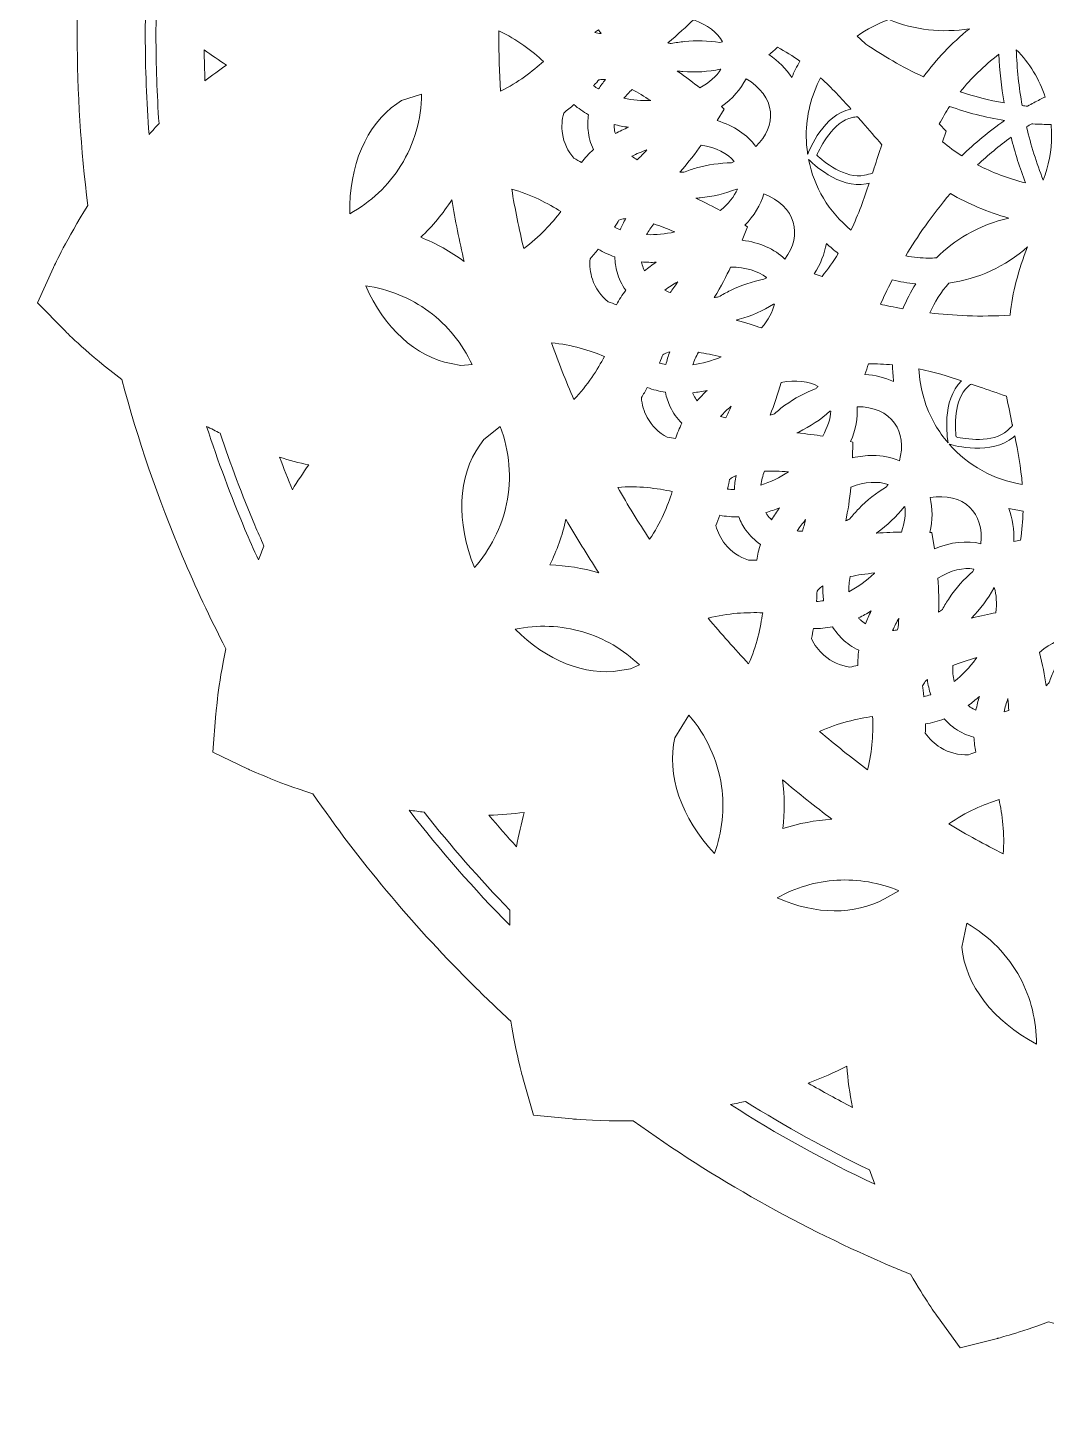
# Model space of a CAD drawing. Header units: millimetres. Extents: x 37 to 1687, y -819 to -120.
# Drawn here: x 832.9 to 949.2, y -819.5 to -660.2 of the extents above; entities that cross this region are included whole.
import ezdxf

# ---------------------------------------------------------------- set-up
doc = ezdxf.new("R2010")
doc.units = ezdxf.units.MM
doc.header["$MEASUREMENT"] = 0
doc.layers.add('Layer 1', color=7, linetype='Continuous')

msp = doc.modelspace()

# ---------------------------------------------------------------- linework, layer by layer
at = {"layer": 'Layer 1', "lineweight": 0}
for points, knots in [([(1147.78, -681.49), (1147.62, -681.14), (1146.16, -677.98), (1143.47, -673.84), (1143.82, -669.6), (1144, -665.3), (1144, -661.04), (1144, -654.55), (1143.59, -648.01), (1142.78, -641.61), (1145.2, -637.79), (1146.55, -634.88), (1146.7, -634.56), (1146.7, -634.56), (1148.55, -630.5), (1148.55, -630.5), (1148.55, -630.5), (1145.41, -627.32), (1145.41, -627.32), (1145.15, -627.05), (1142.72, -624.62), (1138.9, -621.72), (1137.08, -614.89), (1134.76, -608.11), (1131.99, -601.58), (1130.51, -598.07), (1128.83, -594.5), (1127.02, -590.99), (1127.88, -586.87), (1128.13, -583.91), (1128.15, -583.58), (1128.15, -583.58), (1128.49, -579.15), (1128.49, -579.15), (1128.49, -579.15), (1124.47, -577.23), (1124.47, -577.23), (1124.35, -577.18), (1121.46, -575.81), (1117.07, -574.39), (1111.82, -566.79), (1105.83, -559.6), (1099.26, -553.03), (1097.71, -551.48), (1096.09, -549.93), (1094.45, -548.42), (1093.83, -544.55), (1093.11, -542.04), (1093.08, -541.93), (1093.08, -541.93), (1091.87, -537.69), (1091.87, -537.69), (1091.87, -537.69), (1087.46, -537.25), (1087.46, -537.25), (1087.09, -537.21), (1085.08, -537.04), (1082.12, -537.04), (1081.59, -537.04), (1081.04, -537.04), (1080.49, -537.05), (1071.24, -530.38), (1061.22, -524.74), (1050.71, -520.3), (1050.11, -520.04), (1049.47, -519.78), (1048.79, -519.5), (1047.09, -516.55), (1045.77, -514.74), (1045.72, -514.67), (1045.72, -514.67), (1043.13, -511.11), (1043.13, -511.11), (1043.13, -511.11), (1038.86, -512.19), (1038.86, -512.19), (1038.77, -512.21), (1036.44, -512.8), (1033.02, -514.07), (1021.07, -510.68), (1008.65, -508.76), (996.11, -508.37), (993.7, -506.37), (991.98, -505.2), (991.79, -505.07), (991.79, -505.07), (988.15, -502.61), (988.15, -502.61), (988.15, -502.61), (984.51, -505.07), (984.51, -505.07), (984.3, -505.21), (982.38, -506.52), (979.77, -508.72), (967.3, -509.64), (955, -512.09), (943.2, -516), (940.16, -514.89), (938.04, -514.34), (937.81, -514.28), (937.81, -514.28), (933.54, -513.21), (933.54, -513.21), (933.54, -513.21), (930.95, -516.77), (930.95, -516.77), (930.79, -516.99), (929.35, -519), (927.56, -522.16), (916.62, -527.18), (906.27, -533.52), (896.8, -540.99), (896.37, -540.98), (895.99, -540.98), (895.63, -540.98), (892.49, -540.98), (890.37, -541.18), (890.28, -541.19), (890.28, -541.19), (885.88, -541.63), (885.88, -541.63), (885.88, -541.63), (884.67, -545.87), (884.67, -545.87), (884.63, -545.99), (883.83, -548.83), (883.19, -553.08), (875.08, -561.2), (867.9, -570.21), (861.83, -579.86), (857.69, -581.23), (855.04, -582.49), (854.93, -582.54), (854.93, -582.54), (850.91, -584.46), (850.91, -584.46), (850.91, -584.46), (851.25, -588.88), (851.25, -588.88), (851.26, -589.03), (851.52, -592.38), (852.54, -597.02), (851.78, -598.65), (851.12, -600.14), (850.51, -601.58), (846.88, -610.15), (844.04, -619.08), (842.05, -628.13), (838.49, -630.88), (836.25, -633.11), (836.01, -633.36), (836.01, -633.36), (832.87, -636.54), (832.87, -636.54), (832.87, -636.54), (834.72, -640.6), (834.72, -640.6), (834.88, -640.95), (836.36, -644.12), (839.03, -648.25), (838.68, -652.48), (838.5, -656.79), (838.5, -661.04), (838.5, -667.54), (838.91, -674.08), (839.72, -680.48), (837.29, -684.31), (835.95, -687.2), (835.8, -687.53), (835.8, -687.53), (833.95, -691.58), (833.95, -691.58), (833.95, -691.58), (837.08, -694.76), (837.08, -694.76), (837.35, -695.03), (839.76, -697.44), (843.6, -700.36), (845.42, -707.2), (847.74, -713.97), (850.51, -720.5), (851.99, -724.02), (853.67, -727.58), (855.48, -731.1), (854.59, -735.4), (854.36, -738.38), (854.35, -738.51), (854.35, -738.51), (854.01, -742.94), (854.01, -742.94), (854.01, -742.94), (858.03, -744.85), (858.03, -744.85), (858.15, -744.91), (861.02, -746.27), (865.43, -747.69), (870.68, -755.3), (876.67, -762.48), (883.24, -769.05), (884.78, -770.6), (886.4, -772.15), (888.05, -773.66), (888.65, -777.4), (889.34, -779.88), (889.42, -780.15), (889.42, -780.15), (890.63, -784.4), (890.63, -784.4), (890.63, -784.4), (895.03, -784.83), (895.03, -784.83), (895.25, -784.86), (897.29, -785.05), (900.38, -785.05), (900.91, -785.05), (901.46, -785.04), (902.01, -785.03), (911.26, -791.7), (921.28, -797.34), (931.79, -801.79), (932.38, -802.04), (933.02, -802.3), (933.71, -802.58), (935.35, -805.42), (936.64, -807.22), (936.78, -807.42), (936.78, -807.42), (939.37, -810.98), (939.37, -810.98), (939.37, -810.98), (943.64, -809.9), (943.64, -809.9), (943.74, -809.87), (946.08, -809.28), (949.48, -808.02), (961.43, -811.41), (973.85, -813.33), (986.39, -813.72), (988.79, -815.72), (990.52, -816.89), (990.71, -817.02), (990.71, -817.02), (994.35, -819.47), (994.35, -819.47), (994.35, -819.47), (997.99, -817.02), (997.99, -817.02), (998.21, -816.87), (1000.13, -815.56), (1002.74, -813.37), (1015.2, -812.45), (1027.5, -810), (1039.3, -806.08), (1042.44, -807.23), (1044.6, -807.78), (1044.69, -807.8), (1044.69, -807.8), (1048.96, -808.88), (1048.96, -808.88), (1048.96, -808.88), (1051.55, -805.32), (1051.55, -805.32), (1051.61, -805.23), (1053.11, -803.17), (1054.94, -799.92), (1065.89, -794.9), (1076.23, -788.57), (1085.71, -781.1), (1086.12, -781.1), (1086.51, -781.11), (1086.87, -781.11), (1090.03, -781.11), (1092.13, -780.9), (1092.22, -780.89), (1092.22, -780.89), (1096.62, -780.46), (1096.62, -780.46), (1096.62, -780.46), (1097.83, -776.21), (1097.83, -776.21), (1097.87, -776.09), (1098.67, -773.25), (1099.31, -769.01), (1107.42, -760.89), (1114.6, -751.88), (1120.67, -742.22), (1124.66, -740.9), (1127.28, -739.68), (1127.57, -739.54), (1127.57, -739.54), (1131.59, -737.63), (1131.59, -737.63), (1131.59, -737.63), (1131.26, -733.2), (1131.26, -733.2), (1131.24, -733.06), (1130.97, -729.66), (1129.96, -725.07), (1130.72, -723.44), (1131.38, -721.94), (1131.99, -720.5), (1135.62, -711.93), (1138.46, -703), (1140.45, -693.96), (1144.03, -691.2), (1146.25, -688.97), (1146.49, -688.72), (1146.49, -688.72), (1149.63, -685.55), (1149.63, -685.55), (1149.63, -685.55), (1147.78, -681.49), (1147.78, -681.49)], [0, 0, 0, 0, 1, 1, 1, 2, 2, 2, 3, 3, 3, 4, 4, 4, 5, 5, 5, 6, 6, 6, 7, 7, 7, 8, 8, 8, 9, 9, 9, 10, 10, 10, 11, 11, 11, 12, 12, 12, 13, 13, 13, 14, 14, 14, 15, 15, 15, 16, 16, 16, 17, 17, 17, 18, 18, 18, 19, 19, 19, 20, 20, 20, 21, 21, 21, 22, 22, 22, 23, 23, 23, 24, 24, 24, 25, 25, 25, 26, 26, 26, 27, 27, 27, 28, 28, 28, 29, 29, 29, 30, 30, 30, 31, 31, 31, 32, 32, 32, 33, 33, 33, 34, 34, 34, 35, 35, 35, 36, 36, 36, 37, 37, 37, 38, 38, 38, 39, 39, 39, 40, 40, 40, 41, 41, 41, 42, 42, 42, 43, 43, 43, 44, 44, 44, 45, 45, 45, 46, 46, 46, 47, 47, 47, 48, 48, 48, 49, 49, 49, 50, 50, 50, 51, 51, 51, 52, 52, 52, 53, 53, 53, 54, 54, 54, 55, 55, 55, 56, 56, 56, 57, 57, 57, 58, 58, 58, 59, 59, 59, 60, 60, 60, 61, 61, 61, 62, 62, 62, 63, 63, 63, 64, 64, 64, 65, 65, 65, 66, 66, 66, 67, 67, 67, 68, 68, 68, 69, 69, 69, 70, 70, 70, 71, 71, 71, 72, 72, 72, 73, 73, 73, 74, 74, 74, 75, 75, 75, 76, 76, 76, 77, 77, 77, 78, 78, 78, 79, 79, 79, 80, 80, 80, 81, 81, 81, 82, 82, 82, 83, 83, 83, 84, 84, 84, 85, 85, 85, 86, 86, 86, 87, 87, 87, 88, 88, 88, 89, 89, 89, 90, 90, 90, 91, 91, 91, 92, 92, 92, 93, 93, 93, 94, 94, 94, 95, 95, 95, 96, 96, 96, 97, 97, 97, 98, 98, 98, 99, 99, 99, 100, 100, 100, 101, 101, 101, 102, 102, 102, 103, 103, 103, 104, 104, 104, 104]), ([(846.71, -672.36), (846.43, -668.6), (846.28, -664.8), (846.28, -661.04), (846.28, -659.57), (846.3, -658.06), (846.35, -656.56), (846.74, -656.99), (847.14, -657.41), (847.54, -657.82), (847.51, -658.9), (847.5, -659.99), (847.5, -661.04), (847.5, -664.39), (847.62, -667.77), (847.85, -671.11), (847.47, -671.51), (847.09, -671.93), (846.71, -672.36)], [0, 0, 0, 0, 1, 1, 1, 2, 2, 2, 3, 3, 3, 4, 4, 4, 5, 5, 5, 6, 6, 6, 6]), ([(908.91, -659.24), (910.5, -659.83), (911.68, -660.72), (912.24, -661.75), (912.13, -661.78), (912.02, -661.81), (911.91, -661.84), (910.59, -661.63), (909.23, -661.59), (907.86, -661.73), (907.37, -661.78), (906.86, -661.85), (906.35, -661.96), (906.22, -661.93), (906.1, -661.91), (905.97, -661.88), (907.13, -660.95), (908.16, -659.98), (908.91, -659.24)], [0, 0, 0, 0, 1, 1, 1, 2, 2, 2, 3, 3, 3, 4, 4, 4, 5, 5, 5, 6, 6, 6, 6]), ([(928.59, -662.02), (928.27, -661.72), (927.94, -661.42), (927.6, -661.11), (928.72, -660.31), (929.93, -659.67), (931.23, -659.23), (934.13, -660.42), (937.33, -660.77), (940.42, -660.27), (938.36, -661.95), (936.63, -663.78), (935.18, -665.77), (932.72, -664.62), (930.5, -663.31), (928.59, -662.02)], [0, 0, 0, 0, 1, 1, 1, 2, 2, 2, 3, 3, 3, 4, 4, 4, 5, 5, 5, 5]), ([(886.87, -667.4), (886.74, -665.26), (886.67, -663.12), (886.67, -661.04), (886.67, -660.87), (886.67, -660.69), (886.67, -660.51), (888.73, -661.47), (890.51, -662.86), (891.76, -664), (890.56, -665.1), (888.85, -666.44), (886.87, -667.4)], [0, 0, 0, 0, 1, 1, 1, 2, 2, 2, 3, 3, 3, 4, 4, 4, 4]), ([(897.62, -660.71), (897.75, -660.61), (897.89, -660.51), (898.04, -660.41), (898.14, -660.55), (898.25, -660.68), (898.36, -660.81), (898.11, -660.8), (897.87, -660.76), (897.62, -660.71)], [0, 0, 0, 0, 1, 1, 1, 2, 2, 2, 3, 3, 3, 3]), ([(853.01, -662.66), (853.85, -663.29), (854.7, -663.88), (855.55, -664.42), (854.73, -664.98), (853.91, -665.58), (853.1, -666.23), (853.05, -665.03), (853.02, -663.84), (853.01, -662.66)], [0, 0, 0, 0, 1, 1, 1, 2, 2, 2, 3, 3, 3, 3]), ([(920.14, -665.84), (919.48, -664.85), (918.6, -663.97), (917.53, -663.23), (917.88, -662.96), (918.21, -662.67), (918.51, -662.37), (919.4, -662.86), (920.24, -663.39), (921.06, -663.98), (920.72, -664.58), (920.41, -665.2), (920.14, -665.84)], [0, 0, 0, 0, 1, 1, 1, 2, 2, 2, 3, 3, 3, 4, 4, 4, 4]), ([(946.46, -669.05), (946.08, -666.96), (945.86, -664.83), (945.78, -662.66), (947.3, -664.2), (948.43, -666.05), (949.1, -668.07), (948.9, -668.17), (948.69, -668.26), (948.49, -668.36), (948.01, -668.6), (947.54, -668.85), (947.08, -669.11), (946.87, -669.1), (946.66, -669.07), (946.46, -669.05)], [0, 0, 0, 0, 1, 1, 1, 2, 2, 2, 3, 3, 3, 4, 4, 4, 5, 5, 5, 5]), ([(944.38, -668.75), (942.65, -668.44), (940.98, -668), (939.39, -667.46), (940.61, -665.93), (942.06, -664.53), (943.8, -663.18), (943.88, -665.07), (944.08, -666.92), (944.38, -668.75)], [0, 0, 0, 0, 1, 1, 1, 2, 2, 2, 3, 3, 3, 3]), ([(907.05, -665.1), (907.27, -665.12), (907.48, -665.14), (907.69, -665.16), (909.15, -665.27), (910.59, -665.18), (911.97, -664.89), (911.99, -664.89), (912.02, -664.9), (912.04, -664.9), (911.53, -665.69), (910.69, -666.42), (909.62, -667.02), (908.95, -666.48), (908.06, -665.79), (907.05, -665.1)], [0, 0, 0, 0, 1, 1, 1, 2, 2, 2, 3, 3, 3, 4, 4, 4, 5, 5, 5, 5]), ([(898.1, -666.11), (898.17, -666.1), (898.24, -666.09), (898.31, -666.08), (898.47, -666.05), (898.65, -666.05), (898.86, -666.08), (898.56, -666.42), (898.3, -666.78), (898.06, -667.15), (897.86, -667.03), (897.67, -666.91), (897.5, -666.78), (897.77, -666.5), (897.97, -666.26), (898.1, -666.11)], [0, 0, 0, 0, 1, 1, 1, 2, 2, 2, 3, 3, 3, 4, 4, 4, 5, 5, 5, 5]), ([(900.95, -668.22), (901.22, -667.87), (901.55, -667.53), (901.91, -667.21), (902.57, -667.57), (903.28, -668), (904.02, -668.48), (902.97, -668.51), (901.93, -668.42), (900.95, -668.22)], [0, 0, 0, 0, 1, 1, 1, 2, 2, 2, 3, 3, 3, 3]), ([(912.41, -669.44), (912.41, -669.44), (912.1, -669.16), (912.1, -669.16), (913.36, -668.26), (914.32, -667.18), (914.91, -665.98), (916.53, -666.92), (917.54, -668.28), (917.69, -669.76), (917.83, -671.14), (917.24, -672.53), (916.02, -673.73), (915.05, -672.38), (913.52, -671.35), (911.61, -670.76), (911.61, -670.76), (912.41, -669.44), (912.41, -669.44)], [0, 0, 0, 0, 1, 1, 1, 2, 2, 2, 3, 3, 3, 4, 4, 4, 5, 5, 5, 6, 6, 6, 6]), ([(921.95, -674.61), (921.85, -673.91), (921.79, -673.19), (921.79, -672.47), (921.79, -670.17), (922.35, -667.91), (923.43, -665.89), (924.71, -667.04), (925.82, -668.23), (926.88, -669.43), (926.87, -669.43), (926.86, -669.43), (926.85, -669.44), (926.85, -669.44), (926.85, -669.44), (926.85, -669.44), (923.82, -670.07), (922.16, -674.06), (921.95, -674.61)], [0, 0, 0, 0, 1, 1, 1, 2, 2, 2, 3, 3, 3, 4, 4, 4, 5, 5, 5, 6, 6, 6, 6]), ([(875.02, -668.84), (875.02, -668.84), (875.55, -668.48), (875.55, -668.48), (875.55, -668.48), (877.85, -667.73), (877.85, -667.73), (877.82, -670.59), (876.99, -673.46), (875.49, -675.88), (874.07, -678.17), (872.01, -680.11), (869.63, -681.41), (869.52, -675.98), (871.55, -671.21), (875.02, -668.84)], [0, 0, 0, 0, 1, 1, 1, 2, 2, 2, 3, 3, 3, 4, 4, 4, 5, 5, 5, 5]), ([(894.08, -669.9), (894.47, -669.59), (894.86, -669.27), (895.25, -668.94), (895.74, -669.36), (896.3, -669.75), (896.92, -670.09), (896.82, -670.68), (896.8, -671.28), (896.86, -671.87), (896.94, -672.62), (897.14, -673.36), (897.47, -674.06), (896.96, -674.54), (896.51, -675.04), (896.13, -675.57), (895.83, -675.39), (895.53, -675.22), (895.25, -675.07), (894.55, -674.27), (894.1, -673.3), (893.94, -672.25), (893.82, -671.46), (893.87, -670.66), (894.08, -669.9)], [0, 0, 0, 0, 1, 1, 1, 2, 2, 2, 3, 3, 3, 4, 4, 4, 5, 5, 5, 6, 6, 6, 7, 7, 7, 8, 8, 8, 8]), ([(929.55, -676.18), (929.55, -676.18), (929.47, -676.43), (929.47, -676.43), (929.44, -676.5), (929.42, -676.58), (929.39, -676.65), (929.39, -676.65), (929.36, -676.76), (929.36, -676.76), (929.07, -676.86), (928.76, -676.95), (928.44, -677.01), (926.22, -677.48), (923.75, -675.41), (922.99, -674.72), (923.41, -673.77), (924.84, -670.88), (927.06, -670.41), (927.25, -670.37), (927.45, -670.34), (927.65, -670.32), (927.85, -670.55), (928.05, -670.78), (928.25, -671.02), (928.95, -671.83), (929.68, -672.67), (930.44, -673.52), (930.12, -674.42), (929.83, -675.31), (929.55, -676.18), (929.55, -676.18), (929.55, -676.18), (929.55, -676.18)], [0, 0, 0, 0, 1, 1, 1, 2, 2, 2, 3, 3, 3, 4, 4, 4, 5, 5, 5, 6, 6, 6, 7, 7, 7, 8, 8, 8, 9, 9, 9, 10, 10, 10, 11, 11, 11, 11]), ([(936.99, -671.15), (937.36, -670.45), (937.75, -669.79), (938.17, -669.14), (940.15, -669.84), (942.25, -670.4), (944.45, -670.76), (942.66, -671.99), (941.03, -673.36), (939.55, -674.79), (938.79, -674.3), (938.05, -673.76), (937.34, -673.18), (937.34, -673.18), (937.79, -671.98), (937.79, -671.98), (937.79, -671.98), (936.99, -671.15), (936.99, -671.15)], [0, 0, 0, 0, 1, 1, 1, 2, 2, 2, 3, 3, 3, 4, 4, 4, 5, 5, 5, 6, 6, 6, 6]), ([(899.98, -672.25), (899.92, -672.02), (899.87, -671.79), (899.85, -671.56), (899.84, -671.44), (899.83, -671.32), (899.83, -671.2), (900.37, -671.34), (900.91, -671.45), (901.48, -671.52), (900.96, -671.74), (900.46, -671.98), (899.98, -672.25)], [0, 0, 0, 0, 1, 1, 1, 2, 2, 2, 3, 3, 3, 4, 4, 4, 4]), ([(946.96, -671.49), (947.16, -671.37), (947.36, -671.24), (947.56, -671.12), (947.6, -671.13), (947.65, -671.13), (947.69, -671.14), (948.38, -671.18), (949.07, -671.2), (949.75, -671.2), (949.79, -671.62), (949.81, -672.04), (949.81, -672.47), (949.81, -674.23), (949.49, -675.94), (948.85, -677.56), (948.09, -675.6), (947.45, -673.57), (946.96, -671.49)], [0, 0, 0, 0, 1, 1, 1, 2, 2, 2, 3, 3, 3, 4, 4, 4, 5, 5, 5, 6, 6, 6, 6]), ([(907.35, -676.66), (908.33, -675.54), (909.18, -674.42), (909.79, -673.56), (911.48, -673.85), (912.81, -674.52), (913.55, -675.45), (913.45, -675.5), (913.35, -675.54), (913.25, -675.59), (911.91, -675.61), (910.57, -675.81), (909.24, -676.18), (908.76, -676.32), (908.28, -676.48), (907.79, -676.67), (907.64, -676.67), (907.5, -676.66), (907.35, -676.66)], [0, 0, 0, 0, 1, 1, 1, 2, 2, 2, 3, 3, 3, 4, 4, 4, 5, 5, 5, 6, 6, 6, 6]), ([(945.19, -672.67), (945.64, -674.45), (946.19, -676.18), (946.84, -677.88), (944.82, -677.36), (943.02, -676.69), (941.36, -675.83), (942.54, -674.72), (943.82, -673.65), (945.19, -672.67)], [0, 0, 0, 0, 1, 1, 1, 2, 2, 2, 3, 3, 3, 3]), ([(903.59, -674.11), (903.2, -674.53), (902.83, -674.91), (902.46, -675.25), (902.25, -675.12), (902.05, -674.98), (901.86, -674.84), (902.41, -674.55), (902.99, -674.31), (903.59, -674.11)], [0, 0, 0, 0, 1, 1, 1, 2, 2, 2, 3, 3, 3, 3]), ([(922.06, -675.21), (922.35, -675.5), (925.54, -678.65), (928.65, -677.99), (928.76, -677.97), (928.87, -677.94), (928.98, -677.91), (928.4, -679.67), (927.76, -681.47), (926.9, -683.28), (924.36, -681.19), (922.68, -678.36), (922.06, -675.21)], [0, 0, 0, 0, 1, 1, 1, 2, 2, 2, 3, 3, 3, 4, 4, 4, 4]), ([(893.77, -681.16), (892.77, -682.46), (891.31, -684.08), (889.51, -685.38), (888.98, -683.14), (888.52, -680.87), (888.14, -678.6), (890.34, -679.19), (892.33, -680.25), (893.77, -681.16)], [0, 0, 0, 0, 1, 1, 1, 2, 2, 2, 3, 3, 3, 3]), ([(913.92, -678.59), (913.56, -679.44), (912.89, -680.29), (911.96, -681.05), (911.22, -680.64), (910.26, -680.14), (909.17, -679.64), (909.34, -679.62), (909.51, -679.61), (909.67, -679.59), (911.13, -679.45), (912.53, -679.11), (913.84, -678.58), (913.87, -678.59), (913.89, -678.59), (913.92, -678.59)], [0, 0, 0, 0, 1, 1, 1, 2, 2, 2, 3, 3, 3, 4, 4, 4, 5, 5, 5, 5]), ([(881.29, -679.81), (881.69, -682.17), (882.16, -684.53), (882.71, -686.85), (881.17, -685.73), (879.5, -684.8), (877.75, -684.1), (879.09, -682.83), (880.28, -681.39), (881.29, -679.81)], [0, 0, 0, 0, 1, 1, 1, 2, 2, 2, 3, 3, 3, 3]), ([(914.76, -682.73), (915.83, -681.64), (916.57, -680.42), (916.93, -679.15), (918.69, -679.8), (919.91, -680.96), (920.31, -682.38), (920.69, -683.72), (920.36, -685.2), (919.36, -686.6), (918.16, -685.43), (916.47, -684.68), (914.48, -684.44), (914.48, -684.44), (915.06, -682.92), (915.06, -682.92), (915.06, -682.92), (914.76, -682.73), (914.76, -682.73)], [0, 0, 0, 0, 1, 1, 1, 2, 2, 2, 3, 3, 3, 4, 4, 4, 5, 5, 5, 6, 6, 6, 6]), ([(938.25, -679.11), (940.29, -680.28), (942.5, -681.21), (944.94, -681.9), (943.26, -682.28), (941.66, -682.9), (940.15, -683.77), (938.88, -684.51), (937.7, -685.41), (936.66, -686.45), (936.34, -686.47), (936.07, -686.48), (935.8, -686.48), (934.91, -686.48), (934.03, -686.39), (933.15, -686.22), (934.45, -684.05), (936.15, -681.56), (938.25, -679.11)], [0, 0, 0, 0, 1, 1, 1, 2, 2, 2, 3, 3, 3, 4, 4, 4, 5, 5, 5, 6, 6, 6, 6]), ([(900.53, -683.23), (900.3, -683.15), (900.08, -683.06), (899.87, -682.95), (900.11, -682.59), (900.28, -682.31), (900.39, -682.13), (900.46, -682.1), (900.52, -682.08), (900.59, -682.06), (900.75, -682), (900.95, -681.97), (901.18, -681.96), (900.93, -682.37), (900.71, -682.8), (900.53, -683.23)], [0, 0, 0, 0, 1, 1, 1, 2, 2, 2, 3, 3, 3, 4, 4, 4, 5, 5, 5, 5]), ([(903.55, -683.79), (903.78, -683.37), (904.05, -682.96), (904.38, -682.57), (905.12, -682.81), (905.92, -683.12), (906.76, -683.49), (905.69, -683.73), (904.6, -683.83), (903.55, -683.79)], [0, 0, 0, 0, 1, 1, 1, 2, 2, 2, 3, 3, 3, 3]), ([(922.71, -688.29), (923.42, -687.17), (923.88, -685.98), (924.09, -684.79), (924.52, -685.2), (924.97, -685.59), (925.44, -685.95), (924.88, -686.87), (924.27, -687.73), (923.6, -688.56), (923.31, -688.46), (923.01, -688.37), (922.71, -688.29)], [0, 0, 0, 0, 1, 1, 1, 2, 2, 2, 3, 3, 3, 4, 4, 4, 4]), ([(897.36, -688.89), (897.11, -688.14), (897.01, -687.33), (897.09, -686.55), (897.41, -686.2), (897.72, -685.84), (898.02, -685.46), (898.6, -685.8), (899.23, -686.09), (899.92, -686.33), (899.93, -686.93), (900.01, -687.51), (900.17, -688.08), (900.38, -688.81), (900.71, -689.51), (901.16, -690.15), (900.75, -690.68), (900.4, -691.24), (900.12, -691.81), (899.8, -691.69), (899.48, -691.57), (899.17, -691.47), (898.33, -690.8), (897.7, -689.91), (897.36, -688.89)], [0, 0, 0, 0, 1, 1, 1, 2, 2, 2, 3, 3, 3, 4, 4, 4, 5, 5, 5, 6, 6, 6, 7, 7, 7, 8, 8, 8, 8]), ([(945.07, -692.99), (941.66, -693.22), (938.5, -693.04), (935.9, -692.73), (936.46, -691.49), (937.19, -690.35), (938.08, -689.32), (941.4, -688.87), (944.55, -687.43), (947.07, -685.2), (946.01, -687.85), (945.35, -690.41), (945.07, -692.99)], [0, 0, 0, 0, 1, 1, 1, 2, 2, 2, 3, 3, 3, 4, 4, 4, 4]), ([(904.66, -686.95), (904.19, -687.25), (903.74, -687.58), (903.32, -687.93), (903.21, -687.71), (903.13, -687.49), (903.06, -687.26), (903.03, -687.15), (903, -687.04), (902.98, -686.92), (903.53, -686.96), (904.09, -686.97), (904.66, -686.95)], [0, 0, 0, 0, 1, 1, 1, 2, 2, 2, 3, 3, 3, 4, 4, 4, 4]), ([(913.15, -687.51), (914.89, -687.51), (916.32, -687.93), (917.23, -688.71), (917.14, -688.78), (917.05, -688.84), (916.95, -688.9), (915.65, -689.15), (914.35, -689.58), (913.12, -690.18), (912.67, -690.4), (912.21, -690.64), (911.77, -690.91), (911.61, -690.94), (911.44, -690.96), (911.28, -690.98), (912.05, -689.72), (912.69, -688.47), (913.15, -687.51)], [0, 0, 0, 0, 1, 1, 1, 2, 2, 2, 3, 3, 3, 4, 4, 4, 5, 5, 5, 6, 6, 6, 6]), ([(871.46, -689.64), (874.05, -690), (876.6, -691.03), (878.69, -692.58), (880.83, -694.17), (882.52, -696.25), (883.61, -698.64), (883.61, -698.64), (882.32, -698.74), (882.32, -698.74), (882.32, -698.74), (881.22, -698.53), (881.22, -698.53), (877.18, -697.76), (873.57, -694.46), (871.46, -689.64)], [0, 0, 0, 0, 1, 1, 1, 2, 2, 2, 3, 3, 3, 4, 4, 4, 5, 5, 5, 5]), ([(905.63, -690.14), (906.09, -689.79), (906.58, -689.47), (907.1, -689.18), (906.81, -689.63), (906.52, -690.05), (906.23, -690.42), (906.02, -690.33), (905.82, -690.24), (905.63, -690.14)], [0, 0, 0, 0, 1, 1, 1, 2, 2, 2, 3, 3, 3, 3]), ([(932.84, -692.28), (931.77, -692.08), (930.89, -691.89), (930.27, -691.74), (930.57, -691.08), (931.02, -690.11), (931.62, -688.96), (932.49, -689.17), (933.38, -689.33), (934.29, -689.41), (933.72, -690.32), (933.23, -691.28), (932.84, -692.28)], [0, 0, 0, 0, 1, 1, 1, 2, 2, 2, 3, 3, 3, 4, 4, 4, 4]), ([(913.78, -693.56), (913.9, -693.53), (914.01, -693.5), (914.13, -693.46), (915.54, -693.07), (916.86, -692.49), (918.06, -691.75), (918.09, -691.74), (918.12, -691.74), (918.15, -691.73), (917.95, -692.62), (917.45, -693.56), (916.69, -694.45), (915.92, -694.19), (914.91, -693.86), (913.78, -693.56)], [0, 0, 0, 0, 1, 1, 1, 2, 2, 2, 3, 3, 3, 4, 4, 4, 5, 5, 5, 5]), ([(895.24, -702.63), (894.32, -700.51), (893.47, -698.34), (892.69, -696.16), (894.98, -696.36), (897.15, -697.06), (898.73, -697.71), (897.96, -699.17), (896.8, -701.04), (895.24, -702.63)], [0, 0, 0, 0, 1, 1, 1, 2, 2, 2, 3, 3, 3, 3]), ([(905.41, -697.51), (905.48, -697.47), (905.55, -697.43), (905.61, -697.4), (905.77, -697.31), (905.97, -697.24), (906.21, -697.19), (906.01, -697.67), (905.86, -698.16), (905.76, -698.65), (905.5, -698.6), (905.25, -698.54), (905.02, -698.48), (905.2, -698.05), (905.34, -697.72), (905.41, -697.51)], [0, 0, 0, 0, 1, 1, 1, 2, 2, 2, 3, 3, 3, 4, 4, 4, 5, 5, 5, 5]), ([(908.83, -698.67), (908.98, -698.2), (909.2, -697.72), (909.48, -697.24), (910.27, -697.36), (911.15, -697.54), (912.07, -697.77), (911.01, -698.21), (909.91, -698.52), (908.83, -698.67)], [0, 0, 0, 0, 1, 1, 1, 2, 2, 2, 3, 3, 3, 3]), ([(928.48, -699.76), (928.64, -699.36), (928.78, -698.96), (928.89, -698.56), (929.82, -698.55), (930.73, -698.58), (931.65, -698.67), (931.65, -699.31), (931.7, -699.95), (931.77, -700.59), (930.78, -700.13), (929.66, -699.85), (928.48, -699.76)], [0, 0, 0, 0, 1, 1, 1, 2, 2, 2, 3, 3, 3, 4, 4, 4, 4]), ([(939.53, -700.49), (937.21, -702.69), (937.93, -707.2), (937.97, -707.39), (937.97, -707.39), (938, -707.59), (938, -707.59), (937.45, -706.95), (936.95, -706.26), (936.52, -705.51), (935.4, -703.56), (934.76, -701.37), (934.66, -699.12), (936.38, -699.48), (937.98, -699.97), (939.53, -700.49)], [0, 0, 0, 0, 1, 1, 1, 2, 2, 2, 3, 3, 3, 4, 4, 4, 5, 5, 5, 5]), ([(918.91, -700.68), (920.62, -700.36), (922.12, -700.53), (923.14, -701.14), (923.07, -701.22), (922.99, -701.29), (922.92, -701.37), (921.67, -701.84), (920.48, -702.49), (919.36, -703.29), (918.95, -703.58), (918.55, -703.91), (918.16, -704.25), (918, -704.3), (917.83, -704.36), (917.67, -704.41), (918.12, -703.27), (918.54, -702.02), (918.91, -700.68)], [0, 0, 0, 0, 1, 1, 1, 2, 2, 2, 3, 3, 3, 4, 4, 4, 5, 5, 5, 6, 6, 6, 6]), ([(940.28, -701.15), (940.39, -701.05), (940.51, -700.95), (940.62, -700.86), (940.93, -700.97), (941.23, -701.07), (941.53, -701.18), (942.54, -701.53), (943.59, -701.9), (944.68, -702.25), (944.88, -703.37), (945.11, -704.45), (945.33, -705.49), (945.34, -705.52), (945.35, -705.56), (945.35, -705.59), (945.18, -705.79), (944.99, -705.98), (944.78, -706.17), (943.09, -707.68), (939.92, -707.13), (938.91, -706.91), (938.8, -705.88), (938.59, -702.66), (940.28, -701.15)], [0, 0, 0, 0, 1, 1, 1, 2, 2, 2, 3, 3, 3, 4, 4, 4, 5, 5, 5, 6, 6, 6, 7, 7, 7, 8, 8, 8, 8]), ([(903.63, -701.26), (904.27, -701.51), (904.96, -701.69), (905.7, -701.8), (905.81, -702.39), (906, -702.95), (906.25, -703.47), (906.58, -704.16), (907.03, -704.79), (907.58, -705.34), (907.28, -705.92), (907.05, -706.51), (906.87, -707.1), (906.54, -707.04), (906.21, -706.98), (905.89, -706.93), (904.93, -706.42), (904.14, -705.65), (903.62, -704.69), (903.24, -703.99), (903.01, -703.21), (902.95, -702.42), (903.18, -702.05), (903.41, -701.66), (903.63, -701.26)], [0, 0, 0, 0, 1, 1, 1, 2, 2, 2, 3, 3, 3, 4, 4, 4, 5, 5, 5, 6, 6, 6, 7, 7, 7, 8, 8, 8, 8]), ([(910.47, -701.59), (910.07, -701.97), (909.68, -702.37), (909.32, -702.78), (909.18, -702.59), (909.05, -702.38), (908.95, -702.16), (908.9, -702.06), (908.86, -701.96), (908.82, -701.86), (909.37, -701.8), (909.92, -701.71), (910.47, -701.59)], [0, 0, 0, 0, 1, 1, 1, 2, 2, 2, 3, 3, 3, 4, 4, 4, 4]), ([(913.21, -703.41), (913.01, -703.88), (912.8, -704.32), (912.59, -704.71), (912.38, -704.67), (912.18, -704.62), (911.99, -704.56), (912.37, -704.15), (912.77, -703.77), (913.21, -703.41)], [0, 0, 0, 0, 1, 1, 1, 2, 2, 2, 3, 3, 3, 3]), ([(920.72, -706.45), (920.79, -706.41), (920.86, -706.38), (920.93, -706.35), (922.24, -705.71), (923.44, -704.92), (924.49, -703.98), (924.52, -703.97), (924.56, -703.96), (924.59, -703.95), (924.55, -704.83), (924.23, -705.82), (923.67, -706.82), (922.88, -706.69), (921.86, -706.55), (920.72, -706.45)], [0, 0, 0, 0, 1, 1, 1, 2, 2, 2, 3, 3, 3, 4, 4, 4, 5, 5, 5, 5]), ([(929.36, -709.02), (928.63, -709.02), (927.87, -709.11), (927.09, -709.29), (927.09, -709.29), (927.12, -707.49), (927.12, -707.49), (927.12, -707.49), (926.86, -707.44), (926.86, -707.44), (927.44, -706.09), (927.7, -704.73), (927.6, -703.45), (929.5, -703.46), (931.01, -704.12), (931.88, -705.33), (932.7, -706.47), (932.89, -707.98), (932.43, -709.64), (931.51, -709.23), (930.47, -709.02), (929.36, -709.02)], [0, 0, 0, 0, 1, 1, 1, 2, 2, 2, 3, 3, 3, 4, 4, 4, 5, 5, 5, 6, 6, 6, 7, 7, 7, 7]), ([(859.21, -720.96), (858.67, -719.78), (858.15, -718.61), (857.67, -717.47), (856.05, -713.63), (854.58, -709.68), (853.28, -705.7), (853.8, -705.97), (854.32, -706.23), (854.83, -706.48), (856.02, -710.04), (857.35, -713.57), (858.8, -717), (859.11, -717.74), (859.46, -718.53), (859.84, -719.39), (859.62, -719.91), (859.41, -720.43), (859.21, -720.96)], [0, 0, 0, 0, 1, 1, 1, 2, 2, 2, 3, 3, 3, 4, 4, 4, 5, 5, 5, 6, 6, 6, 6]), ([(884.51, -707.83), (884.51, -707.83), (884.94, -707.22), (884.94, -707.22), (884.94, -707.22), (886.83, -705.73), (886.83, -705.73), (887.91, -708.53), (888.16, -711.65), (887.55, -714.57), (886.99, -717.24), (885.7, -719.79), (883.88, -721.84), (881.76, -716.66), (881.98, -711.35), (884.51, -707.83)], [0, 0, 0, 0, 1, 1, 1, 2, 2, 2, 3, 3, 3, 4, 4, 4, 5, 5, 5, 5]), ([(938.13, -707.74), (938.13, -707.74), (938.32, -707.79), (938.32, -707.79), (938.51, -707.85), (943.02, -709.09), (945.45, -706.92), (945.5, -706.87), (945.55, -706.82), (945.6, -706.77), (945.97, -708.55), (946.31, -710.38), (946.47, -712.34), (943.23, -711.82), (940.27, -710.17), (938.13, -707.74)], [0, 0, 0, 0, 1, 1, 1, 2, 2, 2, 3, 3, 3, 4, 4, 4, 5, 5, 5, 5]), ([(863.08, -712.96), (862.58, -711.72), (862.09, -710.47), (861.62, -709.22), (862.74, -709.57), (863.85, -709.87), (864.95, -710.11), (864.3, -711.01), (863.68, -711.97), (863.08, -712.96)], [0, 0, 0, 0, 1, 1, 1, 2, 2, 2, 3, 3, 3, 3]), ([(913.23, -711.63), (913.37, -711.52), (913.56, -711.41), (913.79, -711.32), (913.67, -711.86), (913.6, -712.39), (913.58, -712.92), (913.31, -712.92), (913.05, -712.9), (912.8, -712.87), (912.92, -712.38), (912.99, -712.01), (913.03, -711.79), (913.1, -711.74), (913.16, -711.68), (913.23, -711.63)], [0, 0, 0, 0, 1, 1, 1, 2, 2, 2, 3, 3, 3, 4, 4, 4, 5, 5, 5, 5]), ([(916.61, -712.41), (916.68, -711.89), (916.82, -711.35), (917.03, -710.81), (917.86, -710.79), (918.78, -710.82), (919.76, -710.89), (918.77, -711.54), (917.69, -712.06), (916.61, -712.41)], [0, 0, 0, 0, 1, 1, 1, 2, 2, 2, 3, 3, 3, 3]), ([(927.79, -715.12), (927.44, -715.47), (927.1, -715.86), (926.78, -716.26), (926.62, -716.35), (926.46, -716.43), (926.3, -716.51), (926.55, -715.32), (926.75, -714.03), (926.88, -712.64), (928.51, -712.03), (930.01, -711.93), (931.13, -712.35), (931.07, -712.44), (931.01, -712.52), (930.95, -712.61), (929.81, -713.29), (928.74, -714.13), (927.79, -715.12)], [0, 0, 0, 0, 1, 1, 1, 2, 2, 2, 3, 3, 3, 4, 4, 4, 5, 5, 5, 6, 6, 6, 6]), ([(903.9, -718.6), (902.62, -716.67), (901.4, -714.68), (900.25, -712.67), (902.55, -712.47), (904.81, -712.78), (906.49, -713.15), (905.98, -714.72), (905.16, -716.76), (903.9, -718.6)], [0, 0, 0, 0, 1, 1, 1, 2, 2, 2, 3, 3, 3, 3]), ([(935.93, -713.84), (937.78, -713.53), (939.41, -713.92), (940.47, -714.96), (941.48, -715.93), (941.92, -717.39), (941.75, -719.11), (940.13, -718.71), (938.29, -718.91), (936.45, -719.7), (936.45, -719.69), (936.45, -719.69), (936.45, -719.68), (936.45, -719.68), (936.15, -717.84), (936.15, -717.84), (936.15, -717.84), (935.91, -717.83), (935.91, -717.83), (936.23, -716.42), (936.24, -715.06), (935.93, -713.84)], [0, 0, 0, 0, 1, 1, 1, 2, 2, 2, 3, 3, 3, 4, 4, 4, 5, 5, 5, 6, 6, 6, 7, 7, 7, 7]), ([(918.74, -715), (918.41, -715.45), (918.1, -715.9), (917.82, -716.37), (917.64, -716.2), (917.48, -716.01), (917.34, -715.82), (917.34, -715.82), (917.34, -715.82), (917.34, -715.82), (917.28, -715.73), (917.22, -715.64), (917.16, -715.55), (917.69, -715.4), (918.22, -715.22), (918.74, -715)], [0, 0, 0, 0, 1, 1, 1, 2, 2, 2, 3, 3, 3, 4, 4, 4, 5, 5, 5, 5]), ([(932.67, -717.77), (931.89, -717.78), (930.89, -717.82), (929.79, -717.91), (929.81, -717.89), (929.84, -717.88), (929.86, -717.86), (931.05, -717), (932.09, -716.01), (932.96, -714.9), (932.99, -714.89), (933.02, -714.87), (933.05, -714.86), (933.16, -715.71), (933.03, -716.72), (932.67, -717.77)], [0, 0, 0, 0, 1, 1, 1, 2, 2, 2, 3, 3, 3, 4, 4, 4, 5, 5, 5, 5]), ([(944.92, -715.09), (945.46, -715.21), (946.01, -715.31), (946.56, -715.38), (946.53, -716.5), (946.44, -717.59), (946.27, -718.69), (946.01, -718.74), (945.75, -718.8), (945.49, -718.87), (945.55, -717.52), (945.36, -716.24), (944.92, -715.09)], [0, 0, 0, 0, 1, 1, 1, 2, 2, 2, 3, 3, 3, 4, 4, 4, 4]), ([(898.09, -722.42), (896.25, -721.89), (894.37, -721.59), (892.48, -721.53), (893.31, -719.89), (893.93, -718.14), (894.33, -716.32), (895.52, -718.39), (896.78, -720.43), (898.09, -722.42)], [0, 0, 0, 0, 1, 1, 1, 2, 2, 2, 3, 3, 3, 3]), ([(914.08, -716.04), (914.29, -716.59), (914.57, -717.1), (914.9, -717.57), (915.35, -718.2), (915.91, -718.74), (916.55, -719.19), (916.36, -719.79), (916.23, -720.39), (916.16, -720.98), (915.83, -720.98), (915.51, -720.98), (915.19, -720.98), (914.14, -720.65), (913.22, -720.02), (912.53, -719.16), (912.03, -718.53), (911.66, -717.8), (911.47, -717.03), (911.62, -716.65), (911.77, -716.25), (911.91, -715.86), (912.59, -715.99), (913.32, -716.06), (914.08, -716.04)], [0, 0, 0, 0, 1, 1, 1, 2, 2, 2, 3, 3, 3, 4, 4, 4, 5, 5, 5, 6, 6, 6, 7, 7, 7, 8, 8, 8, 8]), ([(921.72, -716.36), (921.6, -716.84), (921.48, -717.28), (921.35, -717.69), (921.15, -717.68), (920.95, -717.67), (920.76, -717.64), (921.05, -717.2), (921.37, -716.77), (921.72, -716.36)], [0, 0, 0, 0, 1, 1, 1, 2, 2, 2, 3, 3, 3, 3]), ([(926.66, -724.59), (926.64, -724.04), (926.69, -723.46), (926.81, -722.86), (927.65, -722.69), (928.59, -722.55), (929.6, -722.45), (929.59, -722.47), (929.57, -722.48), (929.55, -722.5), (928.68, -723.34), (927.69, -724.05), (926.66, -724.59)], [0, 0, 0, 0, 1, 1, 1, 2, 2, 2, 3, 3, 3, 4, 4, 4, 4]), ([(936.82, -723.03), (938.31, -722.15), (939.77, -721.79), (940.95, -722.01), (940.91, -722.1), (940.86, -722.19), (940.82, -722.28), (939.81, -723.15), (938.91, -724.17), (938.14, -725.31), (937.86, -725.72), (937.59, -726.16), (937.34, -726.61), (937.2, -726.73), (937.06, -726.84), (936.91, -726.94), (936.96, -725.73), (936.93, -724.42), (936.82, -723.03)], [0, 0, 0, 0, 1, 1, 1, 2, 2, 2, 3, 3, 3, 4, 4, 4, 5, 5, 5, 6, 6, 6, 6]), ([(923.77, -725.62), (923.49, -725.66), (923.23, -725.69), (922.97, -725.71), (923, -725.18), (923.01, -724.78), (923.02, -724.54), (923.08, -724.46), (923.13, -724.39), (923.19, -724.33), (923.31, -724.19), (923.48, -724.05), (923.69, -723.92), (923.67, -724.5), (923.69, -725.07), (923.77, -725.62)], [0, 0, 0, 0, 1, 1, 1, 2, 2, 2, 3, 3, 3, 4, 4, 4, 5, 5, 5, 5]), ([(940.68, -727.61), (941.69, -726.57), (942.54, -725.42), (943.2, -724.19), (943.22, -724.17), (943.25, -724.15), (943.27, -724.13), (943.53, -724.94), (943.58, -725.93), (943.43, -727), (942.68, -727.14), (941.73, -727.34), (940.68, -727.61)], [0, 0, 0, 0, 1, 1, 1, 2, 2, 2, 3, 3, 3, 4, 4, 4, 4]), ([(916.81, -727), (916.58, -728.64), (916.13, -730.8), (915.21, -732.83), (913.62, -731.14), (912.07, -729.39), (910.59, -727.62), (912.81, -727.02), (915.09, -726.94), (916.81, -727)], [0, 0, 0, 0, 1, 1, 1, 2, 2, 2, 3, 3, 3, 3]), ([(927.76, -727.59), (928.25, -727.35), (928.74, -727.08), (929.21, -726.78), (928.96, -727.27), (928.74, -727.77), (928.55, -728.27), (928.34, -728.13), (928.15, -727.98), (927.97, -727.81), (927.9, -727.74), (927.83, -727.66), (927.76, -727.59)], [0, 0, 0, 0, 1, 1, 1, 2, 2, 2, 3, 3, 3, 4, 4, 4, 4]), ([(932.23, -728.96), (932.04, -728.99), (931.85, -729.01), (931.66, -729.02), (931.87, -728.54), (932.1, -728.07), (932.37, -727.61), (932.34, -728.09), (932.29, -728.54), (932.23, -728.96)], [0, 0, 0, 0, 1, 1, 1, 2, 2, 2, 3, 3, 3, 3]), ([(901.7, -733.42), (901.7, -733.42), (900.49, -733.61), (900.49, -733.61), (896.54, -734.25), (892.13, -732.48), (888.53, -728.87), (891.08, -728.34), (893.79, -728.45), (896.27, -729.18), (898.7, -729.9), (900.92, -731.2), (902.73, -732.96), (902.73, -732.96), (901.7, -733.42), (901.7, -733.42)], [0, 0, 0, 0, 1, 1, 1, 2, 2, 2, 3, 3, 3, 4, 4, 4, 5, 5, 5, 5]), ([(927.78, -731.27), (927.71, -731.87), (927.68, -732.47), (927.7, -733.04), (927.39, -733.09), (927.08, -733.14), (926.78, -733.2), (925.68, -733.06), (924.65, -732.6), (923.81, -731.86), (923.21, -731.33), (922.72, -730.66), (922.39, -729.93), (922.47, -729.56), (922.54, -729.18), (922.6, -728.8), (923.31, -728.82), (924.05, -728.75), (924.8, -728.6), (925.11, -729.1), (925.47, -729.56), (925.88, -729.96), (926.43, -730.5), (927.07, -730.93), (927.78, -731.27)], [0, 0, 0, 0, 1, 1, 1, 2, 2, 2, 3, 3, 3, 4, 4, 4, 5, 5, 5, 6, 6, 6, 7, 7, 7, 8, 8, 8, 8]), ([(949.19, -735.36), (949.02, -734.16), (948.77, -732.87), (948.43, -731.53), (949.73, -730.42), (951.09, -729.82), (952.28, -729.82), (952.28, -729.82), (952.28, -729.82), (952.28, -729.82), (952.26, -729.91), (952.23, -730.01), (952.21, -730.11), (951.37, -731.13), (950.66, -732.29), (950.1, -733.54), (949.89, -734), (949.71, -734.48), (949.54, -734.97), (949.42, -735.1), (949.31, -735.23), (949.19, -735.36)], [0, 0, 0, 0, 1, 1, 1, 2, 2, 2, 3, 3, 3, 4, 4, 4, 5, 5, 5, 6, 6, 6, 7, 7, 7, 7]), ([(938.53, -733.02), (939.34, -732.7), (940.27, -732.4), (941.28, -732.12), (941.24, -732.17), (941.2, -732.23), (941.16, -732.28), (940.45, -733.25), (939.6, -734.13), (938.68, -734.84), (938.56, -734.28), (938.5, -733.67), (938.53, -733.02)], [0, 0, 0, 0, 1, 1, 1, 2, 2, 2, 3, 3, 3, 4, 4, 4, 4]), ([(935.07, -735.36), (935.12, -735.27), (935.16, -735.18), (935.21, -735.1), (935.21, -735.1), (935.21, -735.1), (935.21, -735.1), (935.31, -734.95), (935.44, -734.79), (935.63, -734.62), (935.7, -735.23), (935.83, -735.81), (936.01, -736.36), (935.74, -736.45), (935.48, -736.53), (935.23, -736.59), (935.17, -736.04), (935.11, -735.62), (935.07, -735.36)], [0, 0, 0, 0, 1, 1, 1, 2, 2, 2, 3, 3, 3, 4, 4, 4, 5, 5, 5, 6, 6, 6, 6]), ([(941.57, -736.55), (941.41, -737.07), (941.28, -737.6), (941.18, -738.13), (940.94, -738.03), (940.73, -737.91), (940.52, -737.77), (940.44, -737.71), (940.36, -737.66), (940.29, -737.6), (940.73, -737.27), (941.16, -736.93), (941.57, -736.55)], [0, 0, 0, 0, 1, 1, 1, 2, 2, 2, 3, 3, 3, 4, 4, 4, 4]), ([(944.83, -736.81), (944.88, -737.29), (944.91, -737.74), (944.92, -738.16), (944.74, -738.22), (944.56, -738.27), (944.38, -738.32), (944.49, -737.81), (944.65, -737.3), (944.83, -736.81)], [0, 0, 0, 0, 1, 1, 1, 2, 2, 2, 3, 3, 3, 3]), ([(911.29, -754.52), (907.51, -750.47), (905.79, -745.46), (906.79, -741.27), (906.79, -741.27), (908.38, -738.71), (908.38, -738.71), (910.36, -740.98), (911.68, -743.83), (912.11, -746.81), (912.48, -749.37), (912.19, -752.07), (911.29, -754.52)], [0, 0, 0, 0, 1, 1, 1, 2, 2, 2, 3, 3, 3, 4, 4, 4, 4]), ([(923.32, -740.56), (925.41, -739.57), (927.66, -739.09), (929.37, -738.86), (929.44, -740.53), (929.36, -742.76), (928.79, -744.94), (926.93, -743.55), (925.1, -742.08), (923.32, -740.56)], [0, 0, 0, 0, 1, 1, 1, 2, 2, 2, 3, 3, 3, 3]), ([(935.39, -740.74), (935.4, -740.39), (935.4, -740.05), (935.4, -739.69), (936.1, -739.59), (936.82, -739.4), (937.55, -739.11), (937.93, -739.55), (938.36, -739.93), (938.83, -740.25), (939.47, -740.68), (940.18, -741.01), (940.94, -741.21), (940.97, -741.8), (941.04, -742.37), (941.16, -742.91), (940.86, -743.01), (940.58, -743.11), (940.31, -743.22), (939.19, -743.28), (938.09, -743), (937.13, -742.41), (936.44, -741.99), (935.83, -741.41), (935.39, -740.74)], [0, 0, 0, 0, 1, 1, 1, 2, 2, 2, 3, 3, 3, 4, 4, 4, 5, 5, 5, 6, 6, 6, 7, 7, 7, 8, 8, 8, 8]), ([(919.08, -746.08), (920.91, -747.64), (922.8, -749.15), (924.72, -750.58), (922.81, -750.71), (920.93, -751.07), (919.13, -751.66), (919.34, -749.82), (919.32, -747.94), (919.08, -746.08)], [0, 0, 0, 0, 1, 1, 1, 2, 2, 2, 3, 3, 3, 3]), ([(938.06, -751.13), (939.97, -749.76), (942.14, -748.88), (943.81, -748.35), (944.17, -750.01), (944.49, -752.26), (944.29, -754.54), (942.19, -753.48), (940.1, -752.34), (938.06, -751.13)], [0, 0, 0, 0, 1, 1, 1, 2, 2, 2, 3, 3, 3, 3]), ([(887.91, -762.71), (883.83, -758.57), (879.97, -754.15), (876.42, -749.55), (877, -749.63), (877.57, -749.71), (878.14, -749.78), (881.17, -753.63), (884.46, -757.39), (887.94, -760.98), (887.92, -761.55), (887.91, -762.13), (887.91, -762.71)], [0, 0, 0, 0, 1, 1, 1, 2, 2, 2, 3, 3, 3, 4, 4, 4, 4]), ([(888.69, -753.74), (887.62, -752.56), (886.56, -751.35), (885.54, -750.14), (886.92, -750.09), (888.27, -749.98), (889.58, -749.81), (889.23, -751.07), (888.93, -752.38), (888.69, -753.74)], [0, 0, 0, 0, 1, 1, 1, 2, 2, 2, 3, 3, 3, 3]), ([(930.71, -759.68), (930.71, -759.68), (930.71, -759.68), (930.71, -759.68), (927.33, -761.56), (922.91, -761.52), (918.46, -759.58), (920.53, -758.4), (922.88, -757.7), (925.3, -757.56), (927.72, -757.41), (930.14, -757.83), (932.35, -758.76), (932.35, -758.76), (930.71, -759.68), (930.71, -759.68)], [0, 0, 0, 0, 1, 1, 1, 2, 2, 2, 3, 3, 3, 4, 4, 4, 5, 5, 5, 5]), ([(939.58, -765.2), (939.58, -765.2), (940.14, -762.48), (940.14, -762.48), (942.7, -763.94), (944.84, -766.13), (946.22, -768.71), (947.45, -770.99), (948.1, -773.65), (948.08, -776.27), (943.17, -773.69), (939.94, -769.51), (939.58, -765.2)], [0, 0, 0, 0, 1, 1, 1, 2, 2, 2, 3, 3, 3, 4, 4, 4, 4]), ([(922.01, -780.74), (923.56, -780.16), (925.04, -779.51), (926.42, -778.8), (926.54, -780.34), (926.75, -781.92), (927.06, -783.52), (925.34, -782.62), (923.65, -781.69), (922.01, -780.74)], [0, 0, 0, 0, 1, 1, 1, 2, 2, 2, 3, 3, 3, 3]), ([(913.12, -783.18), (913.7, -783.07), (914.28, -782.96), (914.85, -782.83), (919.39, -785.69), (924.16, -788.32), (929.01, -790.65), (929.2, -791.2), (929.4, -791.74), (929.61, -792.29), (923.93, -789.61), (918.39, -786.56), (913.12, -783.18)], [0, 0, 0, 0, 1, 1, 1, 2, 2, 2, 3, 3, 3, 4, 4, 4, 4])]:
    msp.add_open_spline(points, degree=3, knots=knots, dxfattribs=at)

doc.saveas('drawing.dxf')
